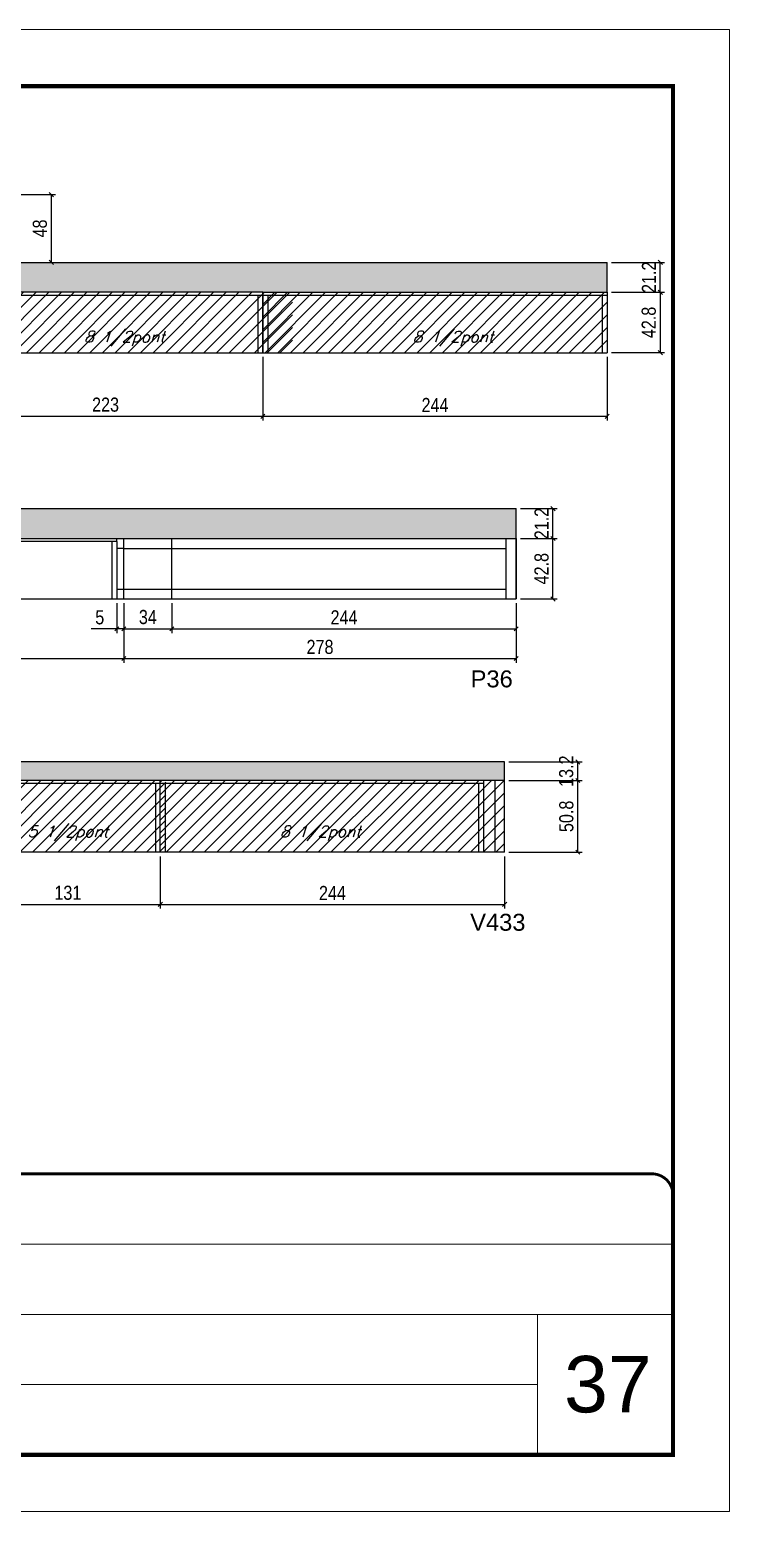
# Model space of a CAD drawing. Extents: x 137137 to 143418, y 10464 to 34486.
# Drawn here: x 138126 to 138622, y 23099 to 24149 of the extents above; entities that cross this region are included whole.
import ezdxf

# ---------------------------------------------------------------- set-up
doc = ezdxf.new("R2010")
doc.units = 0
doc.linetypes.add('CONTINUO', pattern=[0])
doc.linetypes.add('DASHED', pattern=[0.75, 0.5, -0.25])
doc.layers.add('00 - FELIPE', color=2, linetype='Continuous', plot=False)
for name, color, linetype in [('5', 5, 'Continuous'), ('COTA', 241, 'Continuous'), ('Painéis', 200, 'Continuous'), ('Reaproveitamento', 251, 'Continuous'), ('SARR_2.2x7', 40, 'Continuous'), ('SARR_3.5x7', 81, 'Continuous'), ('texto', 7, 'Continuous')]:
    doc.layers.add(name, color=color, linetype=linetype)
for name, color, linetype, lineweight in [('CARIMBO', 255, 'Continuous', 9), ('Folhas', 255, 'Continuous', 9), ('SARRAFO DE PRESSAO', 251, 'DASHED', 9)]:
    doc.layers.add(name, color=color, linetype=linetype, lineweight=lineweight)
doc.styles.add('ARIAL', font='arial.ttf')
doc.styles.add('COTA TECNICA', font='techl___.ttf', dxfattribs={"height": 10})
doc.styles.add('Romans', font='romans.shx')
doc.styles.get("Standard").update_dxf_attribs({"font": 'arial.ttf'})
doc.dimstyles.new('PAINEL', dxfattribs={"dimtxt": 10, "dimasz": 3, "dimexe": 3, "dimexo": 3, "dimgap": 3, "dimtad": 1, "dimdec": 1, "dimzin": 12, "dimdsep": 46, "dimtxsty": 'COTA TECNICA', "dimblk1": 'OBLIQUE', "dimblk2": 'OBLIQUE', "dimsah": 1, "dimcen": 0.9, "dimclrd": 4, "dimclre": 4, "dimclrt": 240, "dimadec": 1, "dimazin": 3, "dimtfac": 1, "dimtdec": 1, "dimtmove": 0, "dimatfit": 3, "dimfxl": 1, "dimtolj": 1, "dimtzin": 12, "dimarcsym": 0})

# ---------------------------------------------------------------- blocks, each defined once
blk = doc.blocks.new('9999999999')
at = {"color": 30, "linetype": 'CONTINUO'}
for p, q in [((98564.6, 34379.6), (99584, 34379.6)), ((98564.6, 34329.8), (99488, 34329.8)), ((99584, 34329.8), (99488, 34329.8)), ((99488, 34329.8), (99488, 34230.2)), ((98564.6, 34280), (99488, 34280))]:
    blk.add_line(p, q, dxfattribs=at)
at = {"color": 30, "linetype": 'CONTINUO', "const_width": 2}
blk.add_lwpolyline([(99584, 34230.2), (99584, 34414.4, 0.414214), (99569, 34429.4), (98229, 34429.4, 0.414214), (98214, 34414.4), (98214, 34245.2, 0.414214), (98229, 34230.2), (99584, 34230.2)], format="xyb", dxfattribs=at)
at = {"layer": 'Folhas'}
blk.add_lwpolyline([(98139, 34190.2), (99624, 34190.2), (99624, 35240.2), (98139, 35240.2)], close=True, dxfattribs=at)
at = {"layer": 'Folhas', "color": 30, "const_width": 3}
blk.add_lwpolyline([(98214, 34230.2), (99584, 34230.2), (99584, 35200.2), (98214, 35200.2)], close=True, dxfattribs=at)
blk = doc.blocks.new('_Oblique')
at = {"color": 0, "linetype": 'ByBlock', "lineweight": -2}
blk.add_line((-0.5, -0.5), (0.5, 0.5), dxfattribs=at)
blk = doc.blocks.new('*D843')
at = {"layer": 'COTA', "color": 4, "linetype": 'ByBlock', "lineweight": -2, "transparency": 16777216}
for p, q in [((138088, 23562.7), (138088, 23525.7)), ((138219, 23562.7), (138219, 23525.7)), ((138088, 23528.7), (138219, 23528.7))]:
    blk.add_line(p, q, dxfattribs=at)
at = {"layer": 'Defpoints', "color": 0, "linetype": 'ByBlock', "transparency": 16777216}
for p in [(138088, 23565.7), (138219, 23565.7), (138219, 23528.7)]:
    blk.add_point(p, dxfattribs=at)
at = {"layer": 'COTA', "color": 4, "linetype": 'ByBlock', "lineweight": -2, "transparency": 16777216, "xscale": 3, "yscale": 3, "zscale": 3, "rotation": 180}
blk.add_blockref('_Oblique', (138088, 23528.7), dxfattribs=at)
at = {"layer": 'COTA', "color": 4, "linetype": 'ByBlock', "lineweight": -2, "transparency": 16777216, "xscale": 3, "yscale": 3, "zscale": 3}
blk.add_blockref('_Oblique', (138219, 23528.7), dxfattribs=at)
at = {"layer": 'COTA', "color": 240, "linetype": 'ByBlock', "transparency": 16777216, "insert": (138153.5, 23536.9), "char_height": 10, "attachment_point": 5, "style": 'COTA TECNICA'}
blk.add_mtext('\\A1;131', dxfattribs=at)
blk = doc.blocks.new('*D844')
at = {"layer": 'COTA', "color": 4, "linetype": 'ByBlock', "lineweight": -2, "transparency": 16777216}
for p, q in [((138463, 23562.7), (138463, 23525.7)), ((138219, 23542.7), (138219, 23525.7)), ((138219, 23528.7), (138463, 23528.7))]:
    blk.add_line(p, q, dxfattribs=at)
at = {"layer": 'Defpoints', "color": 0, "linetype": 'ByBlock', "transparency": 16777216}
for p in [(138463, 23565.7), (138219, 23545.7), (138463, 23528.7)]:
    blk.add_point(p, dxfattribs=at)
at = {"layer": 'COTA', "color": 4, "linetype": 'ByBlock', "lineweight": -2, "transparency": 16777216, "xscale": 3, "yscale": 3, "zscale": 3, "rotation": 180}
blk.add_blockref('_Oblique', (138219, 23528.7), dxfattribs=at)
at = {"layer": 'COTA', "color": 4, "linetype": 'ByBlock', "lineweight": -2, "transparency": 16777216, "xscale": 3, "yscale": 3, "zscale": 3}
blk.add_blockref('_Oblique', (138463, 23528.7), dxfattribs=at)
at = {"layer": 'COTA', "color": 240, "linetype": 'ByBlock', "transparency": 16777216, "insert": (138341, 23536.8), "char_height": 10, "attachment_point": 5, "style": 'COTA TECNICA'}
blk.add_mtext('\\A1;244', dxfattribs=at)
blk = doc.blocks.new('*D848')
at = {"layer": 'COTA', "color": 4, "lineweight": -2, "transparency": 16777216}
for p, q in [((138466, 23616.5), (138517.9, 23616.5)), ((138514.9, 23565.7), (138514.9, 23616.5)), ((138466, 23565.7), (138517.9, 23565.7))]:
    blk.add_line(p, q, dxfattribs=at)
at = {"layer": 'Defpoints', "color": 0, "transparency": 16777216}
for p in [(138463, 23616.5), (138514.9, 23616.5), (138463, 23565.7)]:
    blk.add_point(p, dxfattribs=at)
at = {"layer": 'COTA', "color": 4, "lineweight": -2, "transparency": 16777216, "xscale": 3, "yscale": 3, "zscale": 3}
for p, rotation in [((138514.9, 23616.5), 90), ((138514.9, 23565.7), 270)]:
    blk.add_blockref('_Oblique', p, dxfattribs=dict(at, rotation=rotation))
at = {"layer": 'COTA', "color": 240, "transparency": 16777216, "insert": (138506.8, 23591.1), "char_height": 10, "attachment_point": 5, "rotation": 90, "style": 'COTA TECNICA'}
blk.add_mtext('\\A1;50.8', dxfattribs=at)
blk = doc.blocks.new('*D849')
at = {"layer": 'COTA', "color": 4, "lineweight": -2, "ltscale": 25, "transparency": 16777216}
for p, q in [((138466, 23629.7), (138517.9, 23629.7)), ((138514.9, 23616.5), (138514.9, 23629.7)), ((138466, 23616.5), (138517.9, 23616.5))]:
    blk.add_line(p, q, dxfattribs=at)
at = {"layer": 'Defpoints', "color": 0, "ltscale": 25, "transparency": 16777216}
for p in [(138463, 23629.7), (138514.9, 23629.7), (138463, 23616.5)]:
    blk.add_point(p, dxfattribs=at)
at = {"layer": 'COTA', "color": 4, "lineweight": -2, "ltscale": 25, "transparency": 16777216, "xscale": 3, "yscale": 3, "zscale": 3}
for p, rotation in [((138514.9, 23629.7), 90), ((138514.9, 23616.5), 270)]:
    blk.add_blockref('_Oblique', p, dxfattribs=dict(at, rotation=rotation))
at = {"layer": 'COTA', "color": 240, "ltscale": 25, "transparency": 16777216, "insert": (138506.7, 23623.1), "char_height": 10, "attachment_point": 5, "rotation": 90, "style": 'COTA TECNICA'}
blk.add_mtext('\\A1;13.2', dxfattribs=at)
blk = doc.blocks.new('*D1294')
at = {"layer": 'COTA', "color": 4, "linetype": 'ByBlock', "lineweight": -2, "transparency": 16777216}
for p, q in [((138291.7, 23916.7), (138291.7, 23871.6)), ((138535.7, 23916.7), (138535.7, 23871.6)), ((138291.7, 23874.6), (138535.7, 23874.6))]:
    blk.add_line(p, q, dxfattribs=at)
at = {"layer": 'Defpoints', "color": 0, "linetype": 'ByBlock', "transparency": 16777216}
for p in [(138291.7, 23919.7), (138535.7, 23919.7), (138535.7, 23874.6)]:
    blk.add_point(p, dxfattribs=at)
at = {"layer": 'COTA', "color": 4, "linetype": 'ByBlock', "lineweight": -2, "transparency": 16777216, "xscale": 3, "yscale": 3, "zscale": 3, "rotation": 180}
blk.add_blockref('_Oblique', (138291.7, 23874.6), dxfattribs=at)
at = {"layer": 'COTA', "color": 4, "linetype": 'ByBlock', "lineweight": -2, "transparency": 16777216, "xscale": 3, "yscale": 3, "zscale": 3}
blk.add_blockref('_Oblique', (138535.7, 23874.6), dxfattribs=at)
at = {"layer": 'COTA', "color": 240, "linetype": 'ByBlock', "transparency": 16777216, "insert": (138413.7, 23882.6), "char_height": 10, "attachment_point": 5, "style": 'COTA TECNICA'}
blk.add_mtext('\\A1;244', dxfattribs=at)
blk = doc.blocks.new('*D1297')
at = {"layer": 'COTA', "color": 4, "linetype": 'ByBlock', "lineweight": -2, "transparency": 16777216}
for p, q in [((138538.7, 23983.7), (138576.3, 23983.7)), ((138573.3, 23962.5), (138573.3, 23983.7)), ((138538.7, 23962.5), (138576.3, 23962.5))]:
    blk.add_line(p, q, dxfattribs=at)
at = {"layer": 'Defpoints', "color": 0, "linetype": 'ByBlock', "transparency": 16777216}
for p in [(138535.7, 23983.7), (138573.3, 23983.7), (138535.7, 23962.5)]:
    blk.add_point(p, dxfattribs=at)
at = {"layer": 'COTA', "color": 4, "linetype": 'ByBlock', "lineweight": -2, "transparency": 16777216, "xscale": 3, "yscale": 3, "zscale": 3}
for p, rotation in [((138573.3, 23983.7), 90), ((138573.3, 23962.5), 270)]:
    blk.add_blockref('_Oblique', p, dxfattribs=dict(at, rotation=rotation))
at = {"layer": 'COTA', "color": 240, "linetype": 'ByBlock', "transparency": 16777216, "insert": (138565.3, 23973.1), "char_height": 10, "attachment_point": 5, "rotation": 90, "style": 'COTA TECNICA'}
blk.add_mtext('\\A1;21.2', dxfattribs=at)
blk = doc.blocks.new('*D1300')
at = {"layer": 'COTA', "color": 4, "lineweight": -2, "transparency": 16777216}
for p, q in [((138068.7, 23916.7), (138068.7, 23871.6)), ((138291.7, 23916.7), (138291.7, 23871.6)), ((138068.7, 23874.6), (138291.7, 23874.6))]:
    blk.add_line(p, q, dxfattribs=at)
at = {"layer": 'Defpoints', "color": 0, "transparency": 16777216}
for p in [(138068.7, 23919.7), (138291.7, 23919.7), (138291.7, 23874.6)]:
    blk.add_point(p, dxfattribs=at)
at = {"layer": 'COTA', "color": 4, "lineweight": -2, "transparency": 16777216, "xscale": 3, "yscale": 3, "zscale": 3, "rotation": 180}
blk.add_blockref('_Oblique', (138068.7, 23874.6), dxfattribs=at)
at = {"layer": 'COTA', "color": 4, "lineweight": -2, "transparency": 16777216, "xscale": 3, "yscale": 3, "zscale": 3}
blk.add_blockref('_Oblique', (138291.7, 23874.6), dxfattribs=at)
at = {"layer": 'COTA', "color": 240, "transparency": 16777216, "insert": (138180.2, 23882.8), "char_height": 10, "attachment_point": 5, "style": 'COTA TECNICA'}
blk.add_mtext('\\A1;223', dxfattribs=at)
blk = doc.blocks.new('*D1301')
at = {"layer": 'COTA', "color": 4, "lineweight": -2, "transparency": 16777216}
for p, q in [((138538.7, 23962.5), (138576.3, 23962.5)), ((138573.3, 23962.5), (138573.3, 23919.7)), ((138538.7, 23919.7), (138576.3, 23919.7))]:
    blk.add_line(p, q, dxfattribs=at)
at = {"layer": 'Defpoints', "color": 0, "transparency": 16777216}
for p in [(138535.7, 23962.5), (138535.7, 23919.7), (138573.3, 23919.7)]:
    blk.add_point(p, dxfattribs=at)
at = {"layer": 'COTA', "color": 4, "lineweight": -2, "transparency": 16777216, "xscale": 3, "yscale": 3, "zscale": 3}
for p, rotation in [((138573.3, 23962.5), 90), ((138573.3, 23919.7), 270)]:
    blk.add_blockref('_Oblique', p, dxfattribs=dict(at, rotation=rotation))
at = {"layer": 'COTA', "color": 240, "transparency": 16777216, "insert": (138565.2, 23941.1), "char_height": 10, "attachment_point": 5, "rotation": 90, "style": 'COTA TECNICA'}
blk.add_mtext('\\A1;42.8', dxfattribs=at)
blk = doc.blocks.new('*D1310')
at = {"layer": 'COTA', "color": 4, "lineweight": -2, "ltscale": 25, "transparency": 16777216}
for p, q in [((138114.7, 24031.7), (138144.8, 24031.7)), ((138141.8, 23983.7), (138141.8, 24031.7)), ((138114.7, 23983.7), (138144.8, 23983.7))]:
    blk.add_line(p, q, dxfattribs=at)
at = {"layer": 'Defpoints', "color": 0, "ltscale": 25, "transparency": 16777216}
for p in [(138111.7, 24031.7), (138141.8, 24031.7), (138111.7, 23983.7)]:
    blk.add_point(p, dxfattribs=at)
at = {"layer": 'COTA', "color": 4, "lineweight": -2, "ltscale": 25, "transparency": 16777216, "xscale": 3, "yscale": 3, "zscale": 3}
for p, rotation in [((138141.8, 24031.7), 90), ((138141.8, 23983.7), 270)]:
    blk.add_blockref('_Oblique', p, dxfattribs=dict(at, rotation=rotation))
at = {"layer": 'COTA', "color": 240, "ltscale": 25, "transparency": 16777216, "insert": (138133.7, 24007.7), "char_height": 10, "attachment_point": 5, "rotation": 90, "style": 'COTA TECNICA'}
blk.add_mtext('\\A1;48', dxfattribs=at)
blk = doc.blocks.new('*D2106')
at = {"layer": 'COTA', "color": 4, "linetype": 'ByBlock', "lineweight": -2, "transparency": 16777216}
for p, q in [((138193.2, 23742.2), (138193.2, 23700)), ((138471.2, 23742.2), (138471.2, 23700)), ((138193.2, 23703), (138471.2, 23703))]:
    blk.add_line(p, q, dxfattribs=at)
at = {"layer": 'Defpoints', "color": 0, "linetype": 'ByBlock', "transparency": 16777216}
for p in [(138193.2, 23745.2), (138471.2, 23745.2), (138471.2, 23703)]:
    blk.add_point(p, dxfattribs=at)
at = {"layer": 'COTA', "color": 4, "linetype": 'ByBlock', "lineweight": -2, "transparency": 16777216, "xscale": 3, "yscale": 3, "zscale": 3, "rotation": 180}
blk.add_blockref('_Oblique', (138193.2, 23703), dxfattribs=at)
at = {"layer": 'COTA', "color": 4, "linetype": 'ByBlock', "lineweight": -2, "transparency": 16777216, "xscale": 3, "yscale": 3, "zscale": 3}
blk.add_blockref('_Oblique', (138471.2, 23703), dxfattribs=at)
at = {"layer": 'COTA', "color": 240, "linetype": 'ByBlock', "transparency": 16777216, "insert": (138332.2, 23711.1), "char_height": 10, "attachment_point": 5, "style": 'COTA TECNICA'}
blk.add_mtext('\\A1;278', dxfattribs=at)
blk = doc.blocks.new('*D2110')
at = {"layer": 'COTA', "color": 4, "lineweight": -2, "ltscale": 25, "transparency": 16777216}
for p, q in [((138474.2, 23788), (138500.3, 23788)), ((138497.3, 23745.2), (138497.3, 23788)), ((138474.2, 23745.2), (138500.3, 23745.2))]:
    blk.add_line(p, q, dxfattribs=at)
at = {"layer": 'Defpoints', "color": 0, "ltscale": 25, "transparency": 16777216}
for p in [(138471.2, 23788), (138497.3, 23788), (138471.2, 23745.2)]:
    blk.add_point(p, dxfattribs=at)
at = {"layer": 'COTA', "color": 4, "lineweight": -2, "ltscale": 25, "transparency": 16777216, "xscale": 3, "yscale": 3, "zscale": 3}
for p, rotation in [((138497.3, 23788), 90), ((138497.3, 23745.2), 270)]:
    blk.add_blockref('_Oblique', p, dxfattribs=dict(at, rotation=rotation))
at = {"layer": 'COTA', "color": 240, "ltscale": 25, "transparency": 16777216, "insert": (138489.2, 23766.6), "char_height": 10, "attachment_point": 5, "rotation": 90, "style": 'COTA TECNICA'}
blk.add_mtext('\\A1;42.8', dxfattribs=at)
blk = doc.blocks.new('*D2111')
at = {"layer": 'COTA', "color": 4, "lineweight": -2, "ltscale": 25, "transparency": 16777216}
for p, q in [((137949.2, 23742.2), (137949.2, 23700)), ((138193.2, 23742.2), (138193.2, 23700)), ((137949.2, 23703), (138193.2, 23703))]:
    blk.add_line(p, q, dxfattribs=at)
at = {"layer": 'Defpoints', "color": 0, "ltscale": 25, "transparency": 16777216}
for p in [(137949.2, 23745.2), (138193.2, 23745.2), (138193.2, 23703)]:
    blk.add_point(p, dxfattribs=at)
at = {"layer": 'COTA', "color": 4, "lineweight": -2, "ltscale": 25, "transparency": 16777216, "xscale": 3, "yscale": 3, "zscale": 3, "rotation": 180}
blk.add_blockref('_Oblique', (137949.2, 23703), dxfattribs=at)
at = {"layer": 'COTA', "color": 4, "lineweight": -2, "ltscale": 25, "transparency": 16777216, "xscale": 3, "yscale": 3, "zscale": 3}
blk.add_blockref('_Oblique', (138193.2, 23703), dxfattribs=at)
at = {"layer": 'COTA', "color": 240, "ltscale": 25, "transparency": 16777216, "insert": (138071.2, 23711.1), "char_height": 10, "attachment_point": 5, "style": 'COTA TECNICA'}
blk.add_mtext('\\A1;244', dxfattribs=at)
blk = doc.blocks.new('*D2112')
at = {"layer": 'COTA', "color": 4, "lineweight": -2, "ltscale": 25, "transparency": 16777216}
for p, q in [((138188.2, 23742.2), (138188.2, 23721)), ((138193.2, 23742.2), (138193.2, 23721)), ((138188.2, 23724), (138170.1, 23724)), ((138193.2, 23724), (138188.2, 23724)), ((138193.2, 23724), (138196.2, 23724))]:
    blk.add_line(p, q, dxfattribs=at)
at = {"layer": 'Defpoints', "color": 0, "ltscale": 25, "transparency": 16777216}
for p in [(138188.2, 23745.2), (138193.2, 23745.2), (138188.2, 23724)]:
    blk.add_point(p, dxfattribs=at)
at = {"layer": 'COTA', "color": 4, "lineweight": -2, "ltscale": 25, "transparency": 16777216, "xscale": 3, "yscale": 3, "zscale": 3}
blk.add_blockref('_Oblique', (138188.2, 23724), dxfattribs=at)
at = {"layer": 'COTA', "color": 4, "lineweight": -2, "ltscale": 25, "transparency": 16777216, "xscale": 3, "yscale": 3, "zscale": 3, "rotation": 180}
blk.add_blockref('_Oblique', (138193.2, 23724), dxfattribs=at)
at = {"layer": 'COTA', "color": 240, "ltscale": 25, "transparency": 16777216, "insert": (138176.1, 23732.1), "char_height": 10, "attachment_point": 5, "style": 'COTA TECNICA'}
blk.add_mtext('\\A1;5', dxfattribs=at)
blk = doc.blocks.new('*D2105')
at = {"layer": 'COTA', "color": 4, "lineweight": -2, "ltscale": 25, "transparency": 16777216}
for p, q in [((138474.2, 23809.2), (138500.3, 23809.2)), ((138497.3, 23788), (138497.3, 23809.2)), ((138474.2, 23788), (138500.3, 23788))]:
    blk.add_line(p, q, dxfattribs=at)
at = {"layer": 'Defpoints', "color": 0, "ltscale": 25, "transparency": 16777216}
for p in [(138471.2, 23809.2), (138497.3, 23809.2), (138471.2, 23788)]:
    blk.add_point(p, dxfattribs=at)
at = {"layer": 'COTA', "color": 4, "lineweight": -2, "ltscale": 25, "transparency": 16777216, "xscale": 3, "yscale": 3, "zscale": 3}
for p, rotation in [((138497.3, 23809.2), 90), ((138497.3, 23788), 270)]:
    blk.add_blockref('_Oblique', p, dxfattribs=dict(at, rotation=rotation))
at = {"layer": 'COTA', "color": 240, "ltscale": 25, "transparency": 16777216, "insert": (138489.2, 23798.6), "char_height": 10, "attachment_point": 5, "rotation": 90, "style": 'COTA TECNICA'}
blk.add_mtext('\\A1;21.2', dxfattribs=at)
blk = doc.blocks.new('*D2115')
at = {"layer": '00 - FELIPE', "color": 4, "lineweight": -2, "ltscale": 25, "transparency": 16777216}
for p, q in [((138193.2, 23742.2), (138193.2, 23721)), ((138227.2, 23742.2), (138227.2, 23721)), ((138193.2, 23724), (138227.2, 23724))]:
    blk.add_line(p, q, dxfattribs=at)
at = {"layer": 'Defpoints', "color": 0, "ltscale": 25, "transparency": 16777216}
for p in [(138193.2, 23745.2), (138227.2, 23745.2), (138227.2, 23724)]:
    blk.add_point(p, dxfattribs=at)
at = {"layer": '00 - FELIPE', "color": 4, "lineweight": -2, "ltscale": 25, "transparency": 16777216, "xscale": 3, "yscale": 3, "zscale": 3, "rotation": 180}
blk.add_blockref('_Oblique', (138193.2, 23724), dxfattribs=at)
at = {"layer": '00 - FELIPE', "color": 4, "lineweight": -2, "ltscale": 25, "transparency": 16777216, "xscale": 3, "yscale": 3, "zscale": 3}
blk.add_blockref('_Oblique', (138227.2, 23724), dxfattribs=at)
at = {"layer": '00 - FELIPE', "color": 240, "ltscale": 25, "transparency": 16777216, "insert": (138210.2, 23732.3), "char_height": 10, "attachment_point": 5, "style": 'COTA TECNICA'}
blk.add_mtext('\\A1;34', dxfattribs=at)
blk = doc.blocks.new('*D2116')
at = {"layer": '00 - FELIPE', "color": 4, "lineweight": -2, "ltscale": 25, "transparency": 16777216}
for p, q in [((138227.2, 23742.2), (138227.2, 23721)), ((138471.2, 23742.2), (138471.2, 23721)), ((138227.2, 23724), (138471.2, 23724))]:
    blk.add_line(p, q, dxfattribs=at)
at = {"layer": 'Defpoints', "color": 0, "ltscale": 25, "transparency": 16777216}
for p in [(138227.2, 23745.2), (138471.2, 23745.2), (138471.2, 23724)]:
    blk.add_point(p, dxfattribs=at)
at = {"layer": '00 - FELIPE', "color": 4, "lineweight": -2, "ltscale": 25, "transparency": 16777216, "xscale": 3, "yscale": 3, "zscale": 3, "rotation": 180}
blk.add_blockref('_Oblique', (138227.2, 23724), dxfattribs=at)
at = {"layer": '00 - FELIPE', "color": 4, "lineweight": -2, "ltscale": 25, "transparency": 16777216, "xscale": 3, "yscale": 3, "zscale": 3}
blk.add_blockref('_Oblique', (138471.2, 23724), dxfattribs=at)
at = {"layer": '00 - FELIPE', "color": 240, "ltscale": 25, "transparency": 16777216, "insert": (138349.2, 23732.1), "char_height": 10, "attachment_point": 5, "style": 'COTA TECNICA'}
blk.add_mtext('\\A1;244', dxfattribs=at)

msp = doc.modelspace()

# ---------------------------------------------------------------- hatches: boundary and pattern name
at = {"layer": 'COTA', "ltscale": 25}
h = msp.add_hatch(dxfattribs=at)
h.set_pattern_fill('AR-CONC', color=256, scale=0.03)
h.set_pattern_definition([(50, (-8959.775, 276.1716), (5.46554007, -0.47817257), [0.5715, -6.2865]), (355, (-8959.775, 276.1716), (-1.05730264, 5.73170536), [0.4572, -5.02921753]), (100.4514447, (-8959.3194, 276.132), (4.40823741, 5.25353256), [0.48570026, -5.34270734]), (46.1842, (-8959.775, 277.6956), (8.13237123, -1.26126984), [0.85725, -9.42975]), (96.6355576, (-8959.097, 277.5905), (7.12212402, 7.42278374), [0.7285507, -8.01406824]), (351.184151, (-8959.775, 277.696), (7.122124, 7.42278374), [0.685799, -7.54379196]), (21, (-8959.013, 277.3146), (4.54843174, -3.06795595), [0.5715, -6.2865]), (326, (-8959.013, 277.3146), (1.85406085, 5.52563898), [0.4572, -5.0292]), (71.451445, (-8958.634, 277.059), (6.40249258, 2.45768307), [0.48570026, -5.34269813]), (37.5, (-8959.7749, 276.1716), (0.092658098, 2.536651166), [0, -4.96824, 0, -5.1054, 0, -5.04825]), (7.5, (-8959.7749, 276.1716), (2.004589875, 3.005417245), [0, -2.91084, 0, -4.85394, 0, -1.92405]), (327.5, (-8961.4741, 276.1716), (4.067717855, -0.17186232), [0, -1.905, 0, -5.9436, 0, -7.8867]), (317.5, (-8962.236, 276.1716), (4.44387544, 0.76279473), [0, -2.4765, 0, -3.94716, 0, -5.6007])])
h.paths.add_polyline_path([(138068.69, 23962.45), (138291.69, 23962.45), (138535.69, 23962.45), (138535.69, 23983.65), (138111.69, 23983.65), (137529.69, 23983.65), (137529.69, 23969.65), (138024.69, 23969.65), (138024.69, 23919.65), (138068.69, 23919.65)])
h = msp.add_hatch(dxfattribs=at)
h.set_pattern_fill('AR-CONC', color=256, scale=0.03)
h.set_pattern_definition([(50, (-6.3038, -4.695), (5.46554007, -0.47817257), [0.5715, -6.2865]), (355, (-6.304, -4.695), (-1.05730264, 5.73170536), [0.4572, -5.02921753]), (100.4514447, (-5.8483, -4.735), (4.40823741, 5.25353256), [0.48570026, -5.34270734]), (46.1842, (-6.304, -3.171), (8.13237123, -1.26126984), [0.85725, -9.42975]), (96.6355576, (-5.626, -3.276), (7.122124, 7.42278374), [0.7285507, -8.01406824]), (351.184151, (-6.304, -3.171), (7.122124, 7.42278374), [0.685799, -7.54379196]), (21, (-5.5418, -3.552), (4.54843174, -3.06795595), [0.5715, -6.2865]), (326, (-5.542, -3.552), (1.85406085, 5.52563898), [0.4572, -5.0292]), (71.451445, (-5.1627, -3.8077), (6.40249258, 2.45768307), [0.48570026, -5.34269813]), (37.5, (-6.3038, -4.695), (0.092658098, 2.536651166), [0, -4.96824, 0, -5.1054, 0, -5.04825]), (7.5, (-6.3038, -4.695), (2.004589875, 3.005417245), [0, -2.91084, 0, -4.85394, 0, -1.92405]), (327.5, (-8.003, -4.695), (4.067717855, -0.17186232), [0, -1.905, 0, -5.9436, 0, -7.8867]), (317.5, (-8.765, -4.695), (4.44387544, 0.76279473), [0, -2.4765, 0, -3.94716, 0, -5.6007])])
h.paths.add_polyline_path([(137301.18, 23809.19), (137301.18, 23787.99), (138471.18, 23787.99), (138471.18, 23809.19)])
at = {"layer": 'COTA', "linetype": 'ByBlock'}
h = msp.add_hatch(dxfattribs=at)
h.set_pattern_fill('AR-CONC', color=256, scale=0.03)
h.set_pattern_definition([(50, (-4789.0966, -8068.5414), (5.46554007, -0.47817257), [0.5715, -6.2865]), (355, (-4789.0966, -8068.5414), (-1.05730264, 5.73170536), [0.4572, -5.02921753]), (100.4514447, (-4788.641, -8068.5813), (4.40823741, 5.25353256), [0.48570026, -5.34270734]), (46.1842, (-4789.0966, -8067.0174), (8.13237123, -1.26126984), [0.85725, -9.42975]), (96.6355576, (-4788.419, -8067.1225), (7.12212402, 7.42278374), [0.7285507, -8.01406824]), (351.184151, (-4789.097, -8067.0174), (7.122124, 7.42278374), [0.685799, -7.54379196]), (21, (-4788.3346, -8067.3984), (4.54843174, -3.06795595), [0.5715, -6.2865]), (326, (-4788.3346, -8067.3984), (1.85406085, 5.52563898), [0.4572, -5.0292]), (71.451445, (-4787.9556, -8067.654), (6.40249258, 2.45768307), [0.48570026, -5.34269813]), (37.5, (-4789.0966, -8068.5414), (0.092658098, 2.536651166), [0, -4.96824, 0, -5.1054, 0, -5.04825]), (7.5, (-4789.0966, -8068.5414), (2.004589875, 3.005417245), [0, -2.91084, 0, -4.85394, 0, -1.92405]), (327.5, (-4790.7959, -8068.5414), (4.067717855, -0.17186232), [0, -1.905, 0, -5.9436, 0, -7.8867]), (317.5, (-4791.558, -8068.5414), (4.44387544, 0.76279473), [0, -2.4765, 0, -3.94716, 0, -5.6007])])
h.paths.add_polyline_path([(137844.01, 23616.47), (138463.01, 23616.47), (138463.01, 23629.67), (137824.01, 23629.67), (137824.01, 23565.67), (137844.01, 23565.67)])
at = {"layer": 'Reaproveitamento', "linetype": 'ByBlock'}
h = msp.add_hatch(dxfattribs=at)
h.set_pattern_fill('ANSI31', color=256, scale=2)
h.set_pattern_definition([(45, (-5001.071, -8039.048), (-4.49012806, 4.49012806), [])])
h.paths.add_polyline_path([(138068.69, 23962.45), (138068.69, 23919.65), (138312.69, 23919.65), (138312.69, 23962.45)])
h.paths.add_polyline_path([(138167.1, 23921.69), (138234.72, 23921.69), (138240.22, 23937.67), (138172.6, 23937.67)], flags=24)
h = msp.add_hatch(dxfattribs=at)
h.set_pattern_fill('ANSI31', color=256, scale=2)
h.set_pattern_definition([(45, (-4778.071, -8039.048), (-4.49012806, 4.49012806), [])])
h.paths.add_polyline_path([(138291.69, 23962.45), (138291.69, 23919.65), (138535.69, 23919.65), (138535.69, 23962.45)])
h.paths.add_polyline_path([(138390.1, 23921.69), (138457.72, 23921.69), (138463.22, 23937.67), (138395.6, 23937.67)], flags=24)
h = msp.add_hatch(dxfattribs=at)
h.set_pattern_fill('ANSI31', color=256, scale=2)
h.set_pattern_definition([(45, (-4789.0966, -8068.5414), (-4.49012806, 4.49012806), [])])
h.paths.add_polyline_path([(138223.01, 23616.47), (138088.01, 23616.47), (138088.01, 23565.67), (138223.01, 23565.67)])
h = msp.add_hatch(dxfattribs=at)
h.set_pattern_fill('ANSI31', color=256, scale=2)
h.set_pattern_definition([(45, (-4793.0966, -8068.5414), (-4.49012806, 4.49012806), [])])
h.paths.add_polyline_path([(138463.01, 23565.67), (138463.01, 23616.47), (138219.01, 23616.47), (138219.01, 23565.67)])

# ---------------------------------------------------------------- linework, layer by layer
at = {"layer": 'COTA', "linetype": 'ByBlock'}
for p, q in [((138111.69, 23983.65), (138535.69, 23983.65)), ((138535.69, 23962.45), (138535.69, 23983.65)), ((138463.01, 23629.67), (137824.01, 23629.67)), ((138463.01, 23616.47), (138463.01, 23629.67))]:
    msp.add_line(p, q, dxfattribs=at)
at = {"layer": 'COTA', "ltscale": 25}
for p in [(137968.18, 23809.19), (138471.18, 23787.99)]:
    msp.add_line(p, (138471.18, 23809.19), dxfattribs=at)
at = {"layer": 'Painéis', "linetype": 'ByBlock'}
for p, q in [((138291.69, 23962.45), (138068.69, 23962.45)), ((138291.69, 23962.45), (138535.69, 23962.45)), ((138291.69, 23962.45), (138291.69, 23919.65)), ((138291.69, 23919.65), (138291.69, 23962.45)), ((138535.69, 23962.45), (138535.69, 23919.65)), ((138068.69, 23919.65), (138291.69, 23919.65)), ((138291.69, 23919.65), (138535.69, 23919.65)), ((137949.18, 23787.99), (138471.18, 23787.99)), ((137949.18, 23787.99), (138471.18, 23787.99)), ((138193.18, 23745.19), (138193.18, 23787.99)), ((138227.18, 23745.19), (138227.18, 23787.99)), ((138471.18, 23745.19), (138471.18, 23787.99)), ((137949.18, 23745.19), (138471.18, 23745.19)), ((138463.01, 23616.47), (137844.01, 23616.47)), ((138219.01, 23565.67), (138219.01, 23616.47)), ((138463.01, 23565.67), (138463.01, 23616.47)), ((138463.01, 23565.67), (138463.01, 23616.47)), ((138463.01, 23565.67), (137844.01, 23565.67))]:
    msp.add_line(p, q, dxfattribs=at)
at = {"layer": 'SARR_2.2x7', "linetype": 'Continuous'}
for p, q in [((138291.69, 23960.25), (138083.69, 23960.25)), ((138535.69, 23960.25), (138291.69, 23960.25)), ((138188.18, 23785.79), (137964.16, 23785.79)), ((138188.18, 23785.79), (138188.18, 23787.99)), ((138464.18, 23745.19), (138464.18, 23787.99)), ((138193.18, 23780.99), (138188.18, 23780.99)), ((138193.18, 23780.99), (138464.18, 23780.99)), ((138188.18, 23752.19), (138193.18, 23752.19)), ((138193.18, 23752.19), (138464.18, 23752.19)), ((138456.01, 23616.47), (138456.01, 23565.67)), ((138219.01, 23614.27), (138088.01, 23614.27)), ((138448.01, 23614.27), (138219.01, 23614.27))]:
    msp.add_line(p, q, dxfattribs=at)
at = {"layer": 'SARR_3.5x7'}
for p, q in [((138288.19, 23960.25), (138288.19, 23919.65)), ((138295.19, 23960.25), (138295.19, 23919.65)), ((138532.19, 23960.25), (138532.19, 23919.65)), ((138184.68, 23785.79), (138184.68, 23745.19)), ((138188.18, 23785.79), (138188.18, 23745.19)), ((138471.18, 23787.99), (138471.18, 23745.19)), ((138448.01, 23616.47), (138448.01, 23565.67)), ((138215.51, 23614.27), (138215.51, 23565.67)), ((138222.51, 23614.27), (138222.51, 23565.67)), ((138444.51, 23614.27), (138444.51, 23565.67))]:
    msp.add_line(p, q, dxfattribs=at)

# ---------------------------------------------------------------- block references
at = {"layer": 'SARRAFO DE PRESSAO', "color": 6, "linetype": 'ByBlock'}
msp.add_blockref('9999999999', (38998.31, -11091.6), dxfattribs=at)

# ---------------------------------------------------------------- texts
at = {"layer": '5', "linetype": 'Continuous'}
for s, rotation, p in [('P36', 0.00004, (138438.95, 23682.52)), ('V433', 359.99996, (138438.64, 23510.04))]:
    msp.add_text(s, height=12, rotation=rotation, dxfattribs=at).set_placement(p)
at = {"layer": 'CARIMBO', "style": 'ARIAL'}
msp.add_text('37', height=40, dxfattribs=at).set_placement((138505.15, 23168.74))
at = {"layer": 'texto', "color": 2, "char_height": 8, "attachment_point": 5, "style": 'Romans'}
for s, insert in [('{\\Q19;\\C256;8 1/2pont}', (138193.53, 23929.68)), ('{\\Q19;\\C256;8 1/2pont}', (138426.47, 23929.68)), ('{\\Q19;\\C256;5 1/2pont}', (138153.52, 23579.12)), ('{\\Q19;\\C256;8 1/2pont}', (138332.47, 23579.12))]:
    msp.add_mtext(s, dxfattribs=dict(at, insert=insert))

# ---------------------------------------------------------------- dimensions: what is measured, and where the dimension line sits
at = {"layer": '00 - FELIPE', "ltscale": 25}
for base, p1, p2, picture, middle in [((138227.18, 23724.03), (138193.18, 23745.19), (138227.18, 23745.19), '*D2115', (138210.18, 23732.25)), ((138471.18, 23724.03), (138227.18, 23745.19), (138471.18, 23745.19), '*D2116', (138349.18, 23732.1))]:
    dim = msp.add_linear_dim(base=base, p1=p1, p2=p2, dimstyle='PAINEL', dxfattribs=at)
    dim.commit()
    dim.dimension.update_dxf_attribs({"geometry": picture, "text_midpoint": middle})
at = {"layer": 'COTA', "ltscale": 25}
for base, p1, p2, picture, middle in [((138141.79, 24031.65), (138111.69, 23983.65), (138111.69, 24031.65), '*D1310', (138133.69, 24007.65)), ((138497.28, 23787.99), (138471.18, 23745.19), (138471.18, 23787.99), '*D2110', (138489.19, 23766.59))]:
    dim = msp.add_linear_dim(base=base, p1=p1, p2=p2, angle=90, dimstyle='PAINEL', dxfattribs=at)
    dim.commit()
    dim.dimension.update_dxf_attribs({"geometry": picture, "text_midpoint": middle})
at = {"layer": 'COTA', "linetype": 'ByBlock'}
dim = msp.add_linear_dim(base=(138573.33, 23983.65), p1=(138535.69, 23962.45), p2=(138535.69, 23983.65), angle=90, dimstyle='PAINEL', dxfattribs=at)
dim.commit()
dim.dimension.update_dxf_attribs({"geometry": '*D1297', "text_midpoint": (138573.33, 23973.05), "dimtype": 160})
at = {"layer": 'COTA'}
for base, p1, p2, picture, middle in [((138573.33, 23919.65), (138535.69, 23962.45), (138535.69, 23919.65), '*D1301', (138565.23, 23941.05)), ((138514.9, 23616.47), (138463.01, 23565.67), (138463.01, 23616.47), '*D848', (138506.77, 23591.07))]:
    dim = msp.add_linear_dim(base=base, p1=p1, p2=p2, angle=90, dimstyle='PAINEL', dxfattribs=at)
    dim.commit()
    dim.dimension.update_dxf_attribs({"geometry": picture, "text_midpoint": middle})
dim = msp.add_linear_dim(base=(138291.69, 23874.57), p1=(138068.69, 23919.65), p2=(138291.69, 23919.65), dimstyle='PAINEL', dxfattribs=at)
dim.commit()
dim.dimension.update_dxf_attribs({"geometry": '*D1300', "text_midpoint": (138180.19, 23882.79)})
at = {"layer": 'COTA', "linetype": 'ByBlock'}
for base, p1, p2, picture, middle in [((138535.69, 23874.57), (138291.69, 23919.65), (138535.69, 23919.65), '*D1294', (138413.69, 23882.64)), ((138471.18, 23703.04), (138193.18, 23745.19), (138471.18, 23745.19), '*D2106', (138332.18, 23711.13)), ((138219.01, 23528.7), (138088.01, 23565.67), (138219.01, 23565.67), '*D843', (138153.51, 23536.92)), ((138463.01, 23528.7), (138219.01, 23545.67), (138463.01, 23565.67), '*D844', (138341.01, 23536.77))]:
    dim = msp.add_linear_dim(base=base, p1=p1, p2=p2, dimstyle='PAINEL', override={"dimtmove": 1}, dxfattribs=at)
    dim.commit()
    dim.dimension.update_dxf_attribs({"geometry": picture, "text_midpoint": middle})
at = {"layer": 'COTA', "ltscale": 25}
for base, p1, p2, picture, middle in [((138497.28, 23809.19), (138471.18, 23787.99), (138471.18, 23809.19), '*D2105', (138497.28, 23798.59)), ((138514.9, 23629.67), (138463.01, 23616.47), (138463.01, 23629.67), '*D849', (138514.9, 23623.07))]:
    dim = msp.add_linear_dim(base=base, p1=p1, p2=p2, angle=90, dimstyle='PAINEL', dxfattribs=at)
    dim.commit()
    dim.dimension.update_dxf_attribs({"geometry": picture, "text_midpoint": middle, "dimtype": 160})
dim = msp.add_linear_dim(base=(138193.18, 23703.04), p1=(137949.18, 23745.19), p2=(138193.18, 23745.19), dimstyle='PAINEL', override={"dimtmove": 1}, dxfattribs=at)
dim.commit()
dim.dimension.update_dxf_attribs({"geometry": '*D2111', "text_midpoint": (138071.18, 23711.11)})
dim = msp.add_linear_dim(base=(138188.18, 23724.03), p1=(138193.18, 23745.19), p2=(138188.18, 23745.19), dimstyle='PAINEL', dxfattribs=at)
dim.commit()
dim.dimension.update_dxf_attribs({"geometry": '*D2112', "text_midpoint": (138176.13, 23732.14)})

doc.saveas('drawing.dxf')
